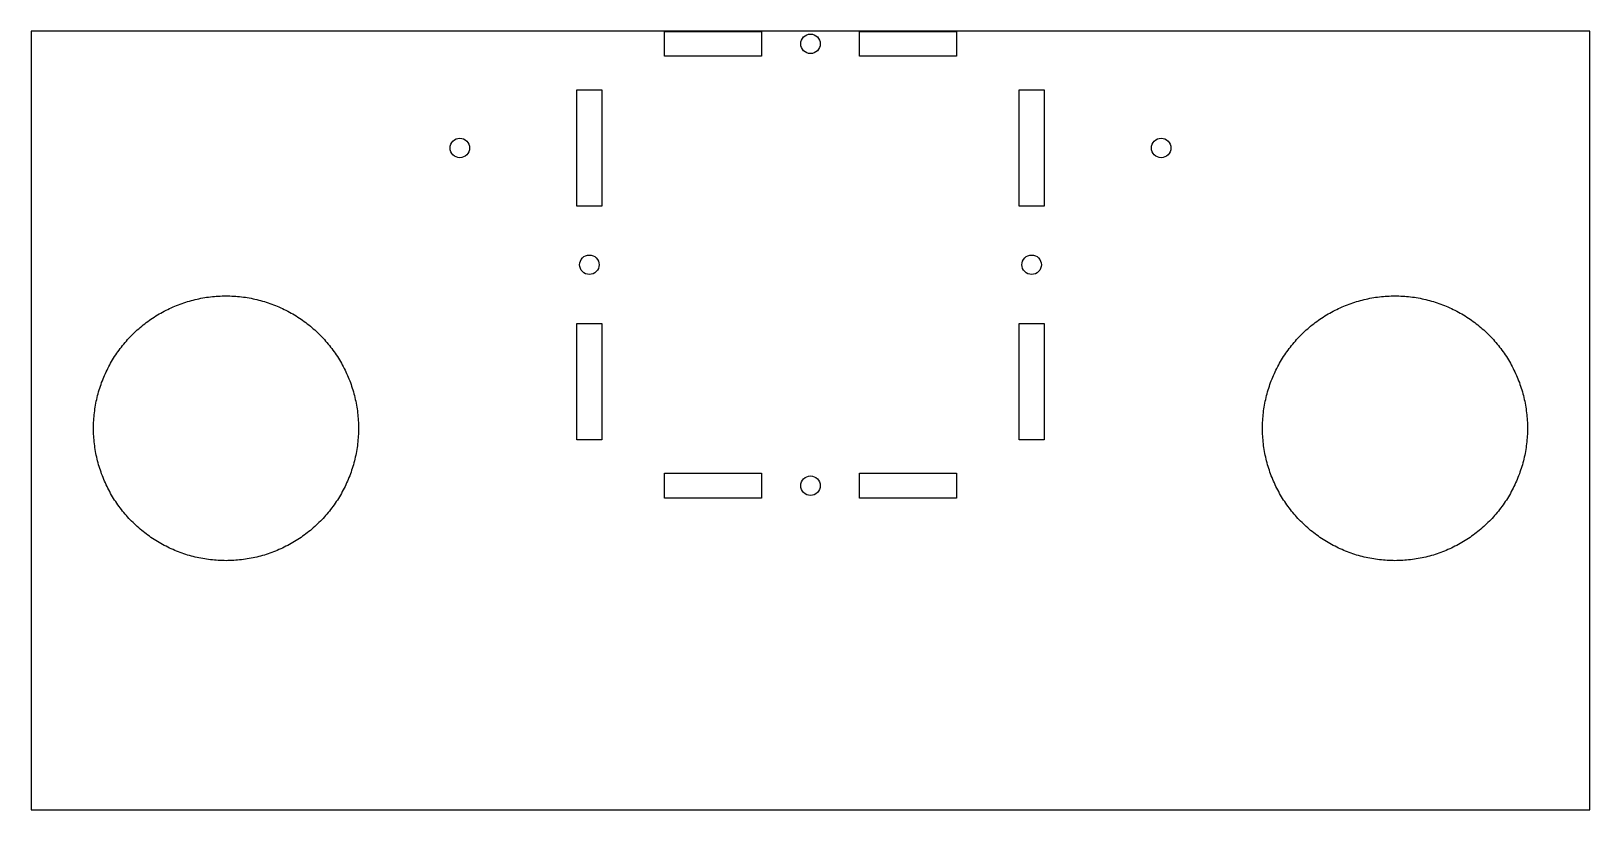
# Model space of a CAD drawing. Header units: metres. Extents: x -200 to 200, y -100 to 100.
import ezdxf

# ---------------------------------------------------------------- set-up
doc = ezdxf.new("R2010")
doc.units = ezdxf.units.M

msp = doc.modelspace()

# ---------------------------------------------------------------- linework, layer by layer
for p, q in [((200, 100), (-200, 100)), ((-200, 100), (-200, -100)), ((200, -100), (200, 100)), ((-37.45, 93.55), (-37.45, 99.95)), ((-37.45, 99.95), (-12.55, 99.95)), ((-12.55, 99.95), (-12.55, 93.55)), ((-2.5, 96.75), (-2.45195, 97.2377)), ((-2.45195, 96.2623), (-2.5, 96.75)), ((-2.45195, 97.2377), (-2.30969, 97.7067)), ((-2.30969, 95.7933), (-2.45195, 96.2623)), ((-2.30969, 97.7067), (-2.07866, 98.1389)), ((-2.07866, 98.1389), (-1.76776, 98.5178)), ((-1.76776, 98.5178), (-1.38892, 98.8287)), ((-1.38892, 98.8287), (-0.9567, 99.0597)), ((-0.9567, 99.0597), (-0.48772, 99.202)), ((-0.48772, 99.202), (0, 99.25)), ((0, 99.25), (0.48772, 99.202)), ((0.48772, 99.202), (0.9567, 99.0597)), ((0.9567, 99.0597), (1.38892, 98.8287)), ((1.38892, 98.8287), (1.76776, 98.5178)), ((1.76776, 98.5178), (2.07866, 98.1389)), ((2.07866, 98.1389), (2.30969, 97.7067)), ((2.30969, 97.7067), (2.45195, 97.2377)), ((2.45195, 96.2623), (2.30969, 95.7933)), ((2.45195, 97.2377), (2.5, 96.75)), ((2.5, 96.75), (2.45195, 96.2623)), ((12.55, 93.55), (12.55, 99.95)), ((12.55, 99.95), (37.45, 99.95)), ((37.45, 99.95), (37.45, 93.55)), ((-12.55, 93.55), (-37.45, 93.55)), ((-2.07866, 95.3611), (-2.30969, 95.7933)), ((-1.76776, 94.9822), (-2.07866, 95.3611)), ((-1.38892, 94.6713), (-1.76776, 94.9822)), ((-0.9567, 94.4403), (-1.38892, 94.6713)), ((-0.48772, 94.298), (-0.9567, 94.4403)), ((0, 94.25), (-0.48772, 94.298)), ((0.48772, 94.298), (0, 94.25)), ((0.9567, 94.4403), (0.48772, 94.298)), ((1.38892, 94.6713), (0.9567, 94.4403)), ((1.76776, 94.9822), (1.38892, 94.6713)), ((2.07866, 95.3611), (1.76776, 94.9822)), ((2.30969, 95.7933), (2.07866, 95.3611)), ((37.45, 93.55), (12.55, 93.55)), ((-59.95, 55.05), (-59.95, 84.95)), ((-59.95, 84.95), (-53.55, 84.95)), ((-53.55, 84.95), (-53.55, 55.05)), ((53.55, 55.05), (53.55, 84.95)), ((53.55, 84.95), (59.95, 84.95)), ((59.95, 84.95), (59.95, 55.05)), ((-91.7678, 71.7678), (-91.3889, 72.0787)), ((-91.3889, 72.0787), (-90.9567, 72.3097)), ((-90.9567, 72.3097), (-90.4877, 72.452)), ((-90.4877, 72.452), (-90, 72.5)), ((-90, 72.5), (-89.5123, 72.452)), ((-89.5123, 72.452), (-89.0433, 72.3097)), ((-89.0433, 72.3097), (-88.6111, 72.0787)), ((-88.6111, 72.0787), (-88.2322, 71.7678)), ((88.2322, 71.7678), (88.6111, 72.0787)), ((88.6111, 72.0787), (89.0433, 72.3097)), ((89.0433, 72.3097), (89.5123, 72.452)), ((89.5123, 72.452), (90, 72.5)), ((90, 72.5), (90.4877, 72.452)), ((90.4877, 72.452), (90.9567, 72.3097)), ((90.9567, 72.3097), (91.3889, 72.0787)), ((91.3889, 72.0787), (91.7678, 71.7678)), ((-92.5, 70), (-92.452, 70.4877)), ((-92.452, 69.5123), (-92.5, 70)), ((-92.452, 70.4877), (-92.3097, 70.9567)), ((-92.3097, 69.0433), (-92.452, 69.5123)), ((-92.3097, 70.9567), (-92.0787, 71.3889)), ((-92.0787, 68.6111), (-92.3097, 69.0433)), ((-92.0787, 71.3889), (-91.7678, 71.7678)), ((-91.7678, 68.2322), (-92.0787, 68.6111)), ((-91.3889, 67.9213), (-91.7678, 68.2322)), ((-88.2322, 68.2322), (-88.6111, 67.9213)), ((-88.2322, 71.7678), (-87.9213, 71.3889)), ((-87.9213, 68.6111), (-88.2322, 68.2322)), ((-87.9213, 71.3889), (-87.6903, 70.9567)), ((-87.6903, 69.0433), (-87.9213, 68.6111)), ((-87.6903, 70.9567), (-87.548, 70.4877)), ((-87.548, 69.5123), (-87.6903, 69.0433)), ((-87.548, 70.4877), (-87.5, 70)), ((-87.5, 70), (-87.548, 69.5123)), ((87.5, 70), (87.548, 70.4877)), ((87.548, 69.5123), (87.5, 70)), ((87.548, 70.4877), (87.6903, 70.9567)), ((87.6903, 69.0433), (87.548, 69.5123)), ((87.6903, 70.9567), (87.9213, 71.3889)), ((87.9213, 68.6111), (87.6903, 69.0433)), ((87.9213, 71.3889), (88.2322, 71.7678)), ((88.2322, 68.2322), (87.9213, 68.6111)), ((88.6111, 67.9213), (88.2322, 68.2322)), ((91.7678, 68.2322), (91.3889, 67.9213)), ((91.7678, 71.7678), (92.0787, 71.3889)), ((92.0787, 68.6111), (91.7678, 68.2322)), ((92.0787, 71.3889), (92.3097, 70.9567)), ((92.3097, 69.0433), (92.0787, 68.6111)), ((92.3097, 70.9567), (92.452, 70.4877)), ((92.452, 69.5123), (92.3097, 69.0433)), ((92.452, 70.4877), (92.5, 70)), ((92.5, 70), (92.452, 69.5123)), ((-90.9567, 67.6903), (-91.3889, 67.9213)), ((-90.4877, 67.548), (-90.9567, 67.6903)), ((-90, 67.5), (-90.4877, 67.548)), ((-89.5123, 67.548), (-90, 67.5)), ((-89.0433, 67.6903), (-89.5123, 67.548)), ((-88.6111, 67.9213), (-89.0433, 67.6903)), ((89.0433, 67.6903), (88.6111, 67.9213)), ((89.5123, 67.548), (89.0433, 67.6903)), ((90, 67.5), (89.5123, 67.548)), ((90.4877, 67.548), (90, 67.5)), ((90.9567, 67.6903), (90.4877, 67.548)), ((91.3889, 67.9213), (90.9567, 67.6903)), ((-53.55, 55.05), (-59.95, 55.05)), ((59.95, 55.05), (53.55, 55.05)), ((-59.25, 40), (-59.202, 40.4877)), ((-59.202, 39.5123), (-59.25, 40)), ((-59.202, 40.4877), (-59.0597, 40.9567)), ((-59.0597, 40.9567), (-58.8287, 41.3889)), ((-58.8287, 41.3889), (-58.5178, 41.7678)), ((-58.5178, 41.7678), (-58.1389, 42.0787)), ((-58.1389, 42.0787), (-57.7067, 42.3097)), ((-57.7067, 42.3097), (-57.2377, 42.452)), ((-57.2377, 42.452), (-56.75, 42.5)), ((-56.75, 42.5), (-56.2623, 42.452)), ((-56.2623, 42.452), (-55.7933, 42.3097)), ((-55.7933, 42.3097), (-55.3611, 42.0787)), ((-55.3611, 42.0787), (-54.9822, 41.7678)), ((-54.9822, 41.7678), (-54.6713, 41.3889)), ((-54.6713, 41.3889), (-54.4403, 40.9567)), ((-54.4403, 40.9567), (-54.298, 40.4877)), ((-54.298, 40.4877), (-54.25, 40)), ((-54.25, 40), (-54.298, 39.5123)), ((54.25, 40), (54.298, 40.4877)), ((54.298, 39.5123), (54.25, 40)), ((54.298, 40.4877), (54.4403, 40.9567)), ((54.4403, 40.9567), (54.6713, 41.3889)), ((54.6713, 41.3889), (54.9822, 41.7678)), ((54.9822, 41.7678), (55.3611, 42.0787)), ((55.3611, 42.0787), (55.7933, 42.3097)), ((55.7933, 42.3097), (56.2623, 42.452)), ((56.2623, 42.452), (56.75, 42.5)), ((56.75, 42.5), (57.2377, 42.452)), ((57.2377, 42.452), (57.7067, 42.3097)), ((57.7067, 42.3097), (58.1389, 42.0787)), ((58.1389, 42.0787), (58.5178, 41.7678)), ((58.5178, 41.7678), (58.8287, 41.3889)), ((58.8287, 41.3889), (59.0597, 40.9567)), ((59.0597, 40.9567), (59.202, 40.4877)), ((59.202, 40.4877), (59.25, 40)), ((59.25, 40), (59.202, 39.5123)), ((-59.0597, 39.0433), (-59.202, 39.5123)), ((-58.8287, 38.6111), (-59.0597, 39.0433)), ((-58.5178, 38.2322), (-58.8287, 38.6111)), ((-58.1389, 37.9213), (-58.5178, 38.2322)), ((-57.7067, 37.6903), (-58.1389, 37.9213)), ((-57.2377, 37.548), (-57.7067, 37.6903)), ((-56.75, 37.5), (-57.2377, 37.548)), ((-56.2623, 37.548), (-56.75, 37.5)), ((-55.7933, 37.6903), (-56.2623, 37.548)), ((-55.3611, 37.9213), (-55.7933, 37.6903)), ((-54.9822, 38.2322), (-55.3611, 37.9213)), ((-54.6713, 38.6111), (-54.9822, 38.2322)), ((-54.4403, 39.0433), (-54.6713, 38.6111)), ((-54.298, 39.5123), (-54.4403, 39.0433)), ((54.4403, 39.0433), (54.298, 39.5123)), ((54.6713, 38.6111), (54.4403, 39.0433)), ((54.9822, 38.2322), (54.6713, 38.6111)), ((55.3611, 37.9213), (54.9822, 38.2322)), ((55.7933, 37.6903), (55.3611, 37.9213)), ((56.2623, 37.548), (55.7933, 37.6903)), ((56.75, 37.5), (56.2623, 37.548)), ((57.2377, 37.548), (56.75, 37.5)), ((57.7067, 37.6903), (57.2377, 37.548)), ((58.1389, 37.9213), (57.7067, 37.6903)), ((58.5178, 38.2322), (58.1389, 37.9213)), ((58.8287, 38.6111), (58.5178, 38.2322)), ((59.0597, 39.0433), (58.8287, 38.6111)), ((59.202, 39.5123), (59.0597, 39.0433)), ((-150.499, 31.9963), (-150, 32)), ((-150, 32), (-149.501, 31.9963)), ((149.501, 31.9963), (150, 32)), ((150, 32), (150.499, 31.9963)), ((-166.275, 27.8519), (-165.835, 28.0876)), ((-165.835, 28.0876), (-165.391, 28.3168)), ((-165.391, 28.3168), (-164.944, 28.5395)), ((-164.944, 28.5395), (-164.495, 28.7556)), ((-164.495, 28.7556), (-164.042, 28.9651)), ((-164.042, 28.9651), (-163.585, 29.1679)), ((-163.585, 29.1679), (-163.126, 29.3639)), ((-163.126, 29.3639), (-162.665, 29.5533)), ((-162.665, 29.5533), (-162.2, 29.7358)), ((-162.2, 29.7358), (-161.733, 29.9114)), ((-161.733, 29.9114), (-161.263, 30.0802)), ((-161.263, 30.0802), (-160.791, 30.2421)), ((-160.791, 30.2421), (-160.317, 30.397)), ((-160.317, 30.397), (-159.84, 30.545)), ((-159.84, 30.545), (-159.361, 30.6859)), ((-159.361, 30.6859), (-158.88, 30.8198)), ((-158.88, 30.8198), (-158.397, 30.9467)), ((-158.397, 30.9467), (-157.913, 31.0664)), ((-157.913, 31.0664), (-157.427, 31.179)), ((-157.427, 31.179), (-156.939, 31.2844)), ((-156.939, 31.2844), (-156.449, 31.3827)), ((-156.449, 31.3827), (-155.959, 31.4738)), ((-155.959, 31.4738), (-155.467, 31.5576)), ((-155.467, 31.5576), (-154.973, 31.6343)), ((-154.973, 31.6343), (-154.479, 31.7037)), ((-154.479, 31.7037), (-153.984, 31.7658)), ((-153.984, 31.7658), (-153.488, 31.8206)), ((-153.488, 31.8206), (-152.991, 31.8682)), ((-152.991, 31.8682), (-152.493, 31.9084)), ((-152.493, 31.9084), (-151.995, 31.9414)), ((-151.995, 31.9414), (-151.497, 31.967)), ((-151.497, 31.967), (-150.998, 31.9853)), ((-150.998, 31.9853), (-150.499, 31.9963)), ((-149.501, 31.9963), (-149.002, 31.9853)), ((-149.002, 31.9853), (-148.503, 31.967)), ((-148.503, 31.967), (-148.005, 31.9414)), ((-148.005, 31.9414), (-147.507, 31.9084)), ((-147.507, 31.9084), (-147.009, 31.8682)), ((-147.009, 31.8682), (-146.512, 31.8206)), ((-146.512, 31.8206), (-146.016, 31.7658)), ((-146.016, 31.7658), (-145.521, 31.7037)), ((-145.521, 31.7037), (-145.027, 31.6343)), ((-145.027, 31.6343), (-144.533, 31.5576)), ((-144.533, 31.5576), (-144.041, 31.4738)), ((-144.041, 31.4738), (-143.551, 31.3827)), ((-143.551, 31.3827), (-143.061, 31.2844)), ((-143.061, 31.2844), (-142.573, 31.179)), ((-142.573, 31.179), (-142.087, 31.0664)), ((-142.087, 31.0664), (-141.603, 30.9467)), ((-141.603, 30.9467), (-141.12, 30.8198)), ((-141.12, 30.8198), (-140.639, 30.6859)), ((-140.639, 30.6859), (-140.16, 30.545)), ((-140.16, 30.545), (-139.683, 30.397)), ((-139.683, 30.397), (-139.209, 30.2421)), ((-139.209, 30.2421), (-138.737, 30.0802)), ((-138.737, 30.0802), (-138.267, 29.9114)), ((-138.267, 29.9114), (-137.8, 29.7358)), ((-137.8, 29.7358), (-137.335, 29.5533)), ((-137.335, 29.5533), (-136.874, 29.3639)), ((-136.874, 29.3639), (-136.415, 29.1679)), ((-136.415, 29.1679), (-135.958, 28.9651)), ((-135.958, 28.9651), (-135.505, 28.7556)), ((-135.505, 28.7556), (-135.056, 28.5395)), ((-135.056, 28.5395), (-134.609, 28.3168)), ((-134.609, 28.3168), (-134.165, 28.0876)), ((-134.165, 28.0876), (-133.725, 27.8519)), ((133.725, 27.8519), (134.165, 28.0876)), ((134.165, 28.0876), (134.609, 28.3168)), ((134.609, 28.3168), (135.056, 28.5395)), ((135.056, 28.5395), (135.505, 28.7556)), ((135.505, 28.7556), (135.958, 28.9651)), ((135.958, 28.9651), (136.415, 29.1679)), ((136.415, 29.1679), (136.874, 29.3639)), ((136.874, 29.3639), (137.335, 29.5533)), ((137.335, 29.5533), (137.8, 29.7358)), ((137.8, 29.7358), (138.267, 29.9114)), ((138.267, 29.9114), (138.737, 30.0802)), ((138.737, 30.0802), (139.209, 30.2421)), ((139.209, 30.2421), (139.683, 30.397)), ((139.683, 30.397), (140.16, 30.545)), ((140.16, 30.545), (140.639, 30.6859)), ((140.639, 30.6859), (141.12, 30.8198)), ((141.12, 30.8198), (141.603, 30.9467)), ((141.603, 30.9467), (142.087, 31.0664)), ((142.087, 31.0664), (142.573, 31.179)), ((142.573, 31.179), (143.061, 31.2844)), ((143.061, 31.2844), (143.551, 31.3827)), ((143.551, 31.3827), (144.041, 31.4738)), ((144.041, 31.4738), (144.533, 31.5576)), ((144.533, 31.5576), (145.027, 31.6343)), ((145.027, 31.6343), (145.521, 31.7037)), ((145.521, 31.7037), (146.016, 31.7658)), ((146.016, 31.7658), (146.512, 31.8206)), ((146.512, 31.8206), (147.009, 31.8682)), ((147.009, 31.8682), (147.507, 31.9084)), ((147.507, 31.9084), (148.005, 31.9414)), ((148.005, 31.9414), (148.503, 31.967)), ((148.503, 31.967), (149.002, 31.9853)), ((149.002, 31.9853), (149.501, 31.9963)), ((150.499, 31.9963), (150.998, 31.9853)), ((150.998, 31.9853), (151.497, 31.967)), ((151.497, 31.967), (151.995, 31.9414)), ((151.995, 31.9414), (152.493, 31.9084)), ((152.493, 31.9084), (152.991, 31.8682)), ((152.991, 31.8682), (153.488, 31.8206)), ((153.488, 31.8206), (153.984, 31.7658)), ((153.984, 31.7658), (154.479, 31.7037)), ((154.479, 31.7037), (154.973, 31.6343)), ((154.973, 31.6343), (155.467, 31.5576)), ((155.467, 31.5576), (155.959, 31.4738)), ((155.959, 31.4738), (156.449, 31.3827)), ((156.449, 31.3827), (156.939, 31.2844)), ((156.939, 31.2844), (157.427, 31.179)), ((157.427, 31.179), (157.913, 31.0664)), ((157.913, 31.0664), (158.397, 30.9467)), ((158.397, 30.9467), (158.88, 30.8198)), ((158.88, 30.8198), (159.361, 30.6859)), ((159.361, 30.6859), (159.84, 30.545)), ((159.84, 30.545), (160.317, 30.397)), ((160.317, 30.397), (160.791, 30.2421)), ((160.791, 30.2421), (161.263, 30.0802)), ((161.263, 30.0802), (161.733, 29.9114)), ((161.733, 29.9114), (162.2, 29.7358)), ((162.2, 29.7358), (162.665, 29.5533)), ((162.665, 29.5533), (163.126, 29.3639)), ((163.126, 29.3639), (163.585, 29.1679)), ((163.585, 29.1679), (164.042, 28.9651)), ((164.042, 28.9651), (164.495, 28.7556)), ((164.495, 28.7556), (164.944, 28.5395)), ((164.944, 28.5395), (165.391, 28.3168)), ((165.391, 28.3168), (165.835, 28.0876)), ((165.835, 28.0876), (166.275, 27.8519)), ((-172.024, 23.9024), (-171.642, 24.2229)), ((-171.642, 24.2229), (-171.254, 24.5378)), ((-171.254, 24.5378), (-170.862, 24.8469)), ((-170.862, 24.8469), (-170.466, 25.1503)), ((-170.466, 25.1503), (-170.065, 25.4478)), ((-170.065, 25.4478), (-169.66, 25.7394)), ((-169.66, 25.7394), (-169.251, 26.025)), ((-169.251, 26.025), (-168.837, 26.3046)), ((-168.837, 26.3046), (-168.42, 26.578)), ((-168.42, 26.578), (-167.998, 26.8454)), ((-167.998, 26.8454), (-167.573, 27.1065)), ((-167.573, 27.1065), (-167.144, 27.3613)), ((-167.144, 27.3613), (-166.711, 27.6098)), ((-166.711, 27.6098), (-166.275, 27.8519)), ((-133.725, 27.8519), (-133.289, 27.6098)), ((-133.289, 27.6098), (-132.856, 27.3613)), ((-132.856, 27.3613), (-132.427, 27.1065)), ((-132.427, 27.1065), (-132.002, 26.8454)), ((-132.002, 26.8454), (-131.58, 26.578)), ((-131.58, 26.578), (-131.163, 26.3046)), ((-131.163, 26.3046), (-130.749, 26.025)), ((-130.749, 26.025), (-130.34, 25.7394)), ((-130.34, 25.7394), (-129.935, 25.4478)), ((-129.935, 25.4478), (-129.534, 25.1503)), ((-129.534, 25.1503), (-129.138, 24.8469)), ((-129.138, 24.8469), (-128.746, 24.5378)), ((-128.746, 24.5378), (-128.358, 24.2229)), ((-128.358, 24.2229), (-127.976, 23.9024)), ((-59.95, -4.95), (-59.95, 24.95)), ((-59.95, 24.95), (-53.55, 24.95)), ((-53.55, 24.95), (-53.55, -4.95)), ((53.55, -4.95), (53.55, 24.95)), ((53.55, 24.95), (59.95, 24.95)), ((59.95, 24.95), (59.95, -4.95)), ((127.976, 23.9024), (128.358, 24.2229)), ((128.358, 24.2229), (128.746, 24.5378)), ((128.746, 24.5378), (129.138, 24.8469)), ((129.138, 24.8469), (129.534, 25.1503)), ((129.534, 25.1503), (129.935, 25.4478)), ((129.935, 25.4478), (130.34, 25.7394)), ((130.34, 25.7394), (130.749, 26.025)), ((130.749, 26.025), (131.163, 26.3046)), ((131.163, 26.3046), (131.58, 26.578)), ((131.58, 26.578), (132.002, 26.8454)), ((132.002, 26.8454), (132.427, 27.1065)), ((132.427, 27.1065), (132.856, 27.3613)), ((132.856, 27.3613), (133.289, 27.6098)), ((133.289, 27.6098), (133.725, 27.8519)), ((166.275, 27.8519), (166.711, 27.6098)), ((166.711, 27.6098), (167.144, 27.3613)), ((167.144, 27.3613), (167.573, 27.1065)), ((167.573, 27.1065), (167.998, 26.8454)), ((167.998, 26.8454), (168.42, 26.578)), ((168.42, 26.578), (168.837, 26.3046)), ((168.837, 26.3046), (169.251, 26.025)), ((169.251, 26.025), (169.66, 25.7394)), ((169.66, 25.7394), (170.065, 25.4478)), ((170.065, 25.4478), (170.466, 25.1503)), ((170.466, 25.1503), (170.862, 24.8469)), ((170.862, 24.8469), (171.254, 24.5378)), ((171.254, 24.5378), (171.642, 24.2229)), ((171.642, 24.2229), (172.024, 23.9024)), ((-176.223, 19.6416), (-175.902, 20.0242)), ((-175.902, 20.0242), (-175.576, 20.4021)), ((-175.576, 20.4021), (-175.245, 20.7751)), ((-175.245, 20.7751), (-174.908, 21.1433)), ((-174.908, 21.1433), (-174.565, 21.5064)), ((-174.565, 21.5064), (-174.217, 21.8645)), ((-174.217, 21.8645), (-173.865, 22.2174)), ((-173.865, 22.2174), (-173.506, 22.5652)), ((-173.506, 22.5652), (-173.143, 22.9076)), ((-173.143, 22.9076), (-172.775, 23.2446)), ((-172.775, 23.2446), (-172.402, 23.5762)), ((-172.402, 23.5762), (-172.024, 23.9024)), ((-127.976, 23.9024), (-127.598, 23.5762)), ((-127.598, 23.5762), (-127.225, 23.2446)), ((-127.225, 23.2446), (-126.857, 22.9076)), ((-126.857, 22.9076), (-126.494, 22.5652)), ((-126.494, 22.5652), (-126.135, 22.2174)), ((-126.135, 22.2174), (-125.783, 21.8645)), ((-125.783, 21.8645), (-125.435, 21.5064)), ((-125.435, 21.5064), (-125.092, 21.1433)), ((-125.092, 21.1433), (-124.755, 20.7751)), ((-124.755, 20.7751), (-124.424, 20.4021)), ((-124.424, 20.4021), (-124.098, 20.0242)), ((-124.098, 20.0242), (-123.777, 19.6416)), ((123.777, 19.6416), (124.098, 20.0242)), ((124.098, 20.0242), (124.424, 20.4021)), ((124.424, 20.4021), (124.755, 20.7751)), ((124.755, 20.7751), (125.092, 21.1433)), ((125.092, 21.1433), (125.435, 21.5064)), ((125.435, 21.5064), (125.783, 21.8645)), ((125.783, 21.8645), (126.135, 22.2174)), ((126.135, 22.2174), (126.494, 22.5652)), ((126.494, 22.5652), (126.857, 22.9076)), ((126.857, 22.9076), (127.225, 23.2446)), ((127.225, 23.2446), (127.598, 23.5762)), ((127.598, 23.5762), (127.976, 23.9024)), ((172.024, 23.9024), (172.402, 23.5762)), ((172.402, 23.5762), (172.775, 23.2446)), ((172.775, 23.2446), (173.143, 22.9076)), ((173.143, 22.9076), (173.506, 22.5652)), ((173.506, 22.5652), (173.865, 22.2174)), ((173.865, 22.2174), (174.217, 21.8645)), ((174.217, 21.8645), (174.565, 21.5064)), ((174.565, 21.5064), (174.908, 21.1433)), ((174.908, 21.1433), (175.245, 20.7751)), ((175.245, 20.7751), (175.576, 20.4021)), ((175.576, 20.4021), (175.902, 20.0242)), ((175.902, 20.0242), (176.223, 19.6416)), ((-178.845, 15.9984), (-178.578, 16.4199)), ((-178.578, 16.4199), (-178.305, 16.8375)), ((-178.305, 16.8375), (-178.025, 17.2509)), ((-178.025, 17.2509), (-177.739, 17.6603)), ((-177.739, 17.6603), (-177.448, 18.0654)), ((-177.448, 18.0654), (-177.15, 18.4661)), ((-177.15, 18.4661), (-176.847, 18.8625)), ((-176.847, 18.8625), (-176.538, 19.2543)), ((-176.538, 19.2543), (-176.223, 19.6416)), ((-123.777, 19.6416), (-123.462, 19.2543)), ((-123.462, 19.2543), (-123.153, 18.8625)), ((-123.153, 18.8625), (-122.85, 18.4661)), ((-122.85, 18.4661), (-122.552, 18.0654)), ((-122.552, 18.0654), (-122.261, 17.6603)), ((-122.261, 17.6603), (-121.975, 17.2509)), ((-121.975, 17.2509), (-121.695, 16.8375)), ((-121.695, 16.8375), (-121.422, 16.4199)), ((-121.422, 16.4199), (-121.155, 15.9984)), ((121.155, 15.9984), (121.422, 16.4199)), ((121.422, 16.4199), (121.695, 16.8375)), ((121.695, 16.8375), (121.975, 17.2509)), ((121.975, 17.2509), (122.261, 17.6603)), ((122.261, 17.6603), (122.552, 18.0654)), ((122.552, 18.0654), (122.85, 18.4661)), ((122.85, 18.4661), (123.153, 18.8625)), ((123.153, 18.8625), (123.462, 19.2543)), ((123.462, 19.2543), (123.777, 19.6416)), ((176.223, 19.6416), (176.538, 19.2543)), ((176.538, 19.2543), (176.847, 18.8625)), ((176.847, 18.8625), (177.15, 18.4661)), ((177.15, 18.4661), (177.448, 18.0654)), ((177.448, 18.0654), (177.739, 17.6603)), ((177.739, 17.6603), (178.025, 17.2509)), ((178.025, 17.2509), (178.305, 16.8375)), ((178.305, 16.8375), (178.578, 16.4199)), ((178.578, 16.4199), (178.845, 15.9984)), ((-181.168, 11.5854), (-180.965, 12.0415)), ((-180.965, 12.0415), (-180.756, 12.4946)), ((-180.756, 12.4946), (-180.54, 12.9445)), ((-180.54, 12.9445), (-180.317, 13.3912)), ((-180.317, 13.3912), (-180.088, 13.8346)), ((-180.088, 13.8346), (-179.852, 14.2745)), ((-179.852, 14.2745), (-179.61, 14.711)), ((-179.61, 14.711), (-179.361, 15.1439)), ((-179.361, 15.1439), (-179.106, 15.573)), ((-179.106, 15.573), (-178.845, 15.9984)), ((-121.155, 15.9984), (-120.894, 15.573)), ((-120.894, 15.573), (-120.639, 15.1439)), ((-120.639, 15.1439), (-120.39, 14.711)), ((-120.39, 14.711), (-120.148, 14.2745)), ((-120.148, 14.2745), (-119.912, 13.8346)), ((-119.912, 13.8346), (-119.683, 13.3912)), ((-119.683, 13.3912), (-119.46, 12.9445)), ((-119.46, 12.9445), (-119.244, 12.4946)), ((-119.244, 12.4946), (-119.035, 12.0415)), ((-119.035, 12.0415), (-118.832, 11.5854)), ((118.832, 11.5854), (119.035, 12.0415)), ((119.035, 12.0415), (119.244, 12.4946)), ((119.244, 12.4946), (119.46, 12.9445)), ((119.46, 12.9445), (119.683, 13.3912)), ((119.683, 13.3912), (119.912, 13.8346)), ((119.912, 13.8346), (120.148, 14.2745)), ((120.148, 14.2745), (120.39, 14.711)), ((120.39, 14.711), (120.639, 15.1439)), ((120.639, 15.1439), (120.894, 15.573)), ((120.894, 15.573), (121.155, 15.9984)), ((178.845, 15.9984), (179.106, 15.573)), ((179.106, 15.573), (179.361, 15.1439)), ((179.361, 15.1439), (179.61, 14.711)), ((179.61, 14.711), (179.852, 14.2745)), ((179.852, 14.2745), (180.088, 13.8346)), ((180.088, 13.8346), (180.317, 13.3912)), ((180.317, 13.3912), (180.54, 12.9445)), ((180.54, 12.9445), (180.756, 12.4946)), ((180.756, 12.4946), (180.965, 12.0415)), ((180.965, 12.0415), (181.168, 11.5854)), ((-182.545, 7.83981), (-182.397, 8.31651)), ((-182.397, 8.31651), (-182.242, 8.79099)), ((-182.242, 8.79099), (-182.08, 9.26312)), ((-182.08, 9.26312), (-181.911, 9.73285)), ((-181.911, 9.73285), (-181.736, 10.2)), ((-181.736, 10.2), (-181.553, 10.6646)), ((-181.553, 10.6646), (-181.364, 11.1264)), ((-181.364, 11.1264), (-181.168, 11.5854)), ((-118.832, 11.5854), (-118.636, 11.1264)), ((-118.636, 11.1264), (-118.447, 10.6646)), ((-118.447, 10.6646), (-118.264, 10.2)), ((-118.264, 10.2), (-118.089, 9.73285)), ((-118.089, 9.73285), (-117.92, 9.26312)), ((-117.92, 9.26312), (-117.758, 8.79099)), ((-117.758, 8.79099), (-117.603, 8.31651)), ((-117.603, 8.31651), (-117.455, 7.83981)), ((117.455, 7.83981), (117.603, 8.31651)), ((117.603, 8.31651), (117.758, 8.79099)), ((117.758, 8.79099), (117.92, 9.26312)), ((117.92, 9.26312), (118.089, 9.73285)), ((118.089, 9.73285), (118.264, 10.2)), ((118.264, 10.2), (118.447, 10.6646)), ((118.447, 10.6646), (118.636, 11.1264)), ((118.636, 11.1264), (118.832, 11.5854)), ((181.168, 11.5854), (181.364, 11.1264)), ((181.364, 11.1264), (181.553, 10.6646)), ((181.553, 10.6646), (181.736, 10.2)), ((181.736, 10.2), (181.911, 9.73285)), ((181.911, 9.73285), (182.08, 9.26312)), ((182.08, 9.26312), (182.242, 8.79099)), ((182.242, 8.79099), (182.397, 8.31651)), ((182.397, 8.31651), (182.545, 7.83981)), ((-183.474, 3.95863), (-183.383, 4.44939)), ((-183.383, 4.44939), (-183.284, 4.93874)), ((-183.284, 4.93874), (-183.179, 5.42661)), ((-183.179, 5.42661), (-183.066, 5.91287)), ((-183.066, 5.91287), (-182.947, 6.39742)), ((-182.947, 6.39742), (-182.82, 6.88017)), ((-182.82, 6.88017), (-182.686, 7.36099)), ((-182.686, 7.36099), (-182.545, 7.83981)), ((-117.455, 7.83981), (-117.314, 7.36099)), ((-117.314, 7.36099), (-117.18, 6.88017)), ((-117.18, 6.88017), (-117.053, 6.39742)), ((-117.053, 6.39742), (-116.934, 5.91287)), ((-116.934, 5.91287), (-116.821, 5.42661)), ((-116.821, 5.42661), (-116.716, 4.93874)), ((-116.716, 4.93874), (-116.617, 4.44939)), ((-116.617, 4.44939), (-116.526, 3.95863)), ((116.526, 3.95863), (116.617, 4.44939)), ((116.617, 4.44939), (116.716, 4.93874)), ((116.716, 4.93874), (116.821, 5.42661)), ((116.821, 5.42661), (116.934, 5.91287)), ((116.934, 5.91287), (117.053, 6.39742)), ((117.053, 6.39742), (117.18, 6.88017)), ((117.18, 6.88017), (117.314, 7.36099)), ((117.314, 7.36099), (117.455, 7.83981)), ((182.545, 7.83981), (182.686, 7.36099)), ((182.686, 7.36099), (182.82, 6.88017)), ((182.82, 6.88017), (182.947, 6.39742)), ((182.947, 6.39742), (183.066, 5.91287)), ((183.066, 5.91287), (183.179, 5.42661)), ((183.179, 5.42661), (183.284, 4.93874)), ((183.284, 4.93874), (183.383, 4.44939)), ((183.383, 4.44939), (183.474, 3.95863)), ((-183.941, -0.00461), (-183.908, 0.49341)), ((-183.908, 0.49341), (-183.868, 0.99091)), ((-183.868, 0.99091), (-183.821, 1.48776)), ((-183.821, 1.48776), (-183.766, 1.98387)), ((-183.766, 1.98387), (-183.704, 2.47911)), ((-183.704, 2.47911), (-183.634, 2.9734)), ((-183.634, 2.9734), (-183.558, 3.46661)), ((-183.558, 3.46661), (-183.474, 3.95863)), ((-116.526, 3.95863), (-116.442, 3.46661)), ((-116.442, 3.46661), (-116.366, 2.9734)), ((-116.366, 2.9734), (-116.296, 2.47911)), ((-116.296, 2.47911), (-116.234, 1.98387)), ((-116.234, 1.98387), (-116.179, 1.48776)), ((-116.179, 1.48776), (-116.132, 0.99091)), ((-116.132, 0.99091), (-116.092, 0.49341)), ((-116.092, 0.49341), (-116.059, -0.00461)), ((116.059, -0.00461), (116.092, 0.49341)), ((116.092, 0.49341), (116.132, 0.99091)), ((116.132, 0.99091), (116.179, 1.48776)), ((116.179, 1.48776), (116.234, 1.98387)), ((116.234, 1.98387), (116.296, 2.47911)), ((116.296, 2.47911), (116.366, 2.9734)), ((116.366, 2.9734), (116.442, 3.46661)), ((116.442, 3.46661), (116.526, 3.95863)), ((183.474, 3.95863), (183.558, 3.46661)), ((183.558, 3.46661), (183.634, 2.9734)), ((183.634, 2.9734), (183.704, 2.47911)), ((183.704, 2.47911), (183.766, 1.98387)), ((183.766, 1.98387), (183.821, 1.48776)), ((183.821, 1.48776), (183.868, 0.99091)), ((183.868, 0.99091), (183.908, 0.49341)), ((183.908, 0.49341), (183.941, -0.00461)), ((-184, -2), (-183.996, -1.50089)), ((-183.996, -2.4991), (-184, -2)), ((-183.996, -1.50089), (-183.985, -1.00188)), ((-183.985, -2.99811), (-183.996, -2.4991)), ((-183.985, -1.00188), (-183.967, -0.50308)), ((-183.967, -3.4969), (-183.985, -2.99811)), ((-183.967, -0.50308), (-183.941, -0.00461)), ((-183.941, -3.99538), (-183.967, -3.4969)), ((-183.908, -4.49341), (-183.941, -3.99538)), ((-116.059, -3.99538), (-116.092, -4.49341)), ((-116.059, -0.00461), (-116.033, -0.50308)), ((-116.033, -3.4969), (-116.059, -3.99538)), ((-116.033, -0.50308), (-116.015, -1.00188)), ((-116.015, -2.99811), (-116.033, -3.4969)), ((-116.015, -1.00188), (-116.004, -1.50089)), ((-116.004, -2.4991), (-116.015, -2.99811)), ((-116.004, -1.50089), (-116, -1.99998)), ((-116, -1.99998), (-116.004, -2.4991)), ((116, -1.99998), (116.004, -1.50089)), ((116.004, -2.4991), (116, -1.99998)), ((116.004, -1.50089), (116.015, -1.00188)), ((116.015, -2.99811), (116.004, -2.4991)), ((116.015, -1.00188), (116.033, -0.50308)), ((116.033, -3.4969), (116.015, -2.99811)), ((116.033, -0.50308), (116.059, -0.00461)), ((116.059, -3.99538), (116.033, -3.4969)), ((116.092, -4.49341), (116.059, -3.99538)), ((183.941, -3.99538), (183.908, -4.49341)), ((183.941, -0.00461), (183.967, -0.50308)), ((183.967, -3.4969), (183.941, -3.99538)), ((183.967, -0.50308), (183.985, -1.00188)), ((183.985, -2.99811), (183.967, -3.4969)), ((183.985, -1.00188), (183.996, -1.50089)), ((183.996, -2.4991), (183.985, -2.99811)), ((183.996, -1.50089), (184, -2)), ((184, -2), (183.996, -2.4991)), ((-183.868, -4.99091), (-183.908, -4.49341)), ((-183.821, -5.48776), (-183.868, -4.99091)), ((-183.766, -5.98387), (-183.821, -5.48776)), ((-183.704, -6.47911), (-183.766, -5.98387)), ((-183.634, -6.9734), (-183.704, -6.47911)), ((-183.558, -7.46661), (-183.634, -6.9734)), ((-183.474, -7.95863), (-183.558, -7.46661)), ((-183.383, -8.44939), (-183.474, -7.95863)), ((-116.526, -7.95863), (-116.617, -8.44939)), ((-116.442, -7.46661), (-116.526, -7.95863)), ((-116.366, -6.9734), (-116.442, -7.46661)), ((-116.296, -6.47911), (-116.366, -6.9734)), ((-116.234, -5.98387), (-116.296, -6.47911)), ((-116.179, -5.48776), (-116.234, -5.98387)), ((-116.132, -4.99091), (-116.179, -5.48776)), ((-116.092, -4.49341), (-116.132, -4.99091)), ((-53.55, -4.95), (-59.95, -4.95)), ((59.95, -4.95), (53.55, -4.95)), ((116.132, -4.99091), (116.092, -4.49341)), ((116.179, -5.48776), (116.132, -4.99091)), ((116.234, -5.98387), (116.179, -5.48776)), ((116.296, -6.47911), (116.234, -5.98387)), ((116.366, -6.9734), (116.296, -6.47911)), ((116.442, -7.46661), (116.366, -6.9734)), ((116.526, -7.95863), (116.442, -7.46661)), ((116.617, -8.44939), (116.526, -7.95863)), ((183.474, -7.95863), (183.383, -8.44939)), ((183.558, -7.46661), (183.474, -7.95863)), ((183.634, -6.9734), (183.558, -7.46661)), ((183.704, -6.47911), (183.634, -6.9734)), ((183.766, -5.98387), (183.704, -6.47911)), ((183.821, -5.48776), (183.766, -5.98387)), ((183.868, -4.99091), (183.821, -5.48776)), ((183.908, -4.49341), (183.868, -4.99091)), ((-183.284, -8.93874), (-183.383, -8.44939)), ((-183.179, -9.42661), (-183.284, -8.93874)), ((-183.066, -9.91287), (-183.179, -9.42661)), ((-182.947, -10.3974), (-183.066, -9.91287)), ((-182.82, -10.8802), (-182.947, -10.3974)), ((-182.686, -11.361), (-182.82, -10.8802)), ((-182.545, -11.8398), (-182.686, -11.361)), ((-182.397, -12.3165), (-182.545, -11.8398)), ((-117.455, -11.8398), (-117.603, -12.3165)), ((-117.314, -11.361), (-117.455, -11.8398)), ((-117.18, -10.8802), (-117.314, -11.361)), ((-117.053, -10.3974), (-117.18, -10.8802)), ((-116.934, -9.91287), (-117.053, -10.3974)), ((-116.821, -9.42661), (-116.934, -9.91287)), ((-116.716, -8.93874), (-116.821, -9.42661)), ((-116.617, -8.44939), (-116.716, -8.93874)), ((116.716, -8.93874), (116.617, -8.44939)), ((116.821, -9.42661), (116.716, -8.93874)), ((116.934, -9.91287), (116.821, -9.42661)), ((117.053, -10.3974), (116.934, -9.91287)), ((117.18, -10.8802), (117.053, -10.3974)), ((117.314, -11.361), (117.18, -10.8802)), ((117.455, -11.8398), (117.314, -11.361)), ((117.603, -12.3165), (117.455, -11.8398)), ((182.545, -11.8398), (182.397, -12.3165)), ((182.686, -11.361), (182.545, -11.8398)), ((182.82, -10.8802), (182.686, -11.361)), ((182.947, -10.3974), (182.82, -10.8802)), ((183.066, -9.91287), (182.947, -10.3974)), ((183.179, -9.42661), (183.066, -9.91287)), ((183.284, -8.93874), (183.179, -9.42661)), ((183.383, -8.44939), (183.284, -8.93874)), ((-182.242, -12.791), (-182.397, -12.3165)), ((-182.08, -13.2631), (-182.242, -12.791)), ((-181.911, -13.7328), (-182.08, -13.2631)), ((-181.736, -14.2), (-181.911, -13.7328)), ((-181.553, -14.6646), (-181.736, -14.2)), ((-181.364, -15.1264), (-181.553, -14.6646)), ((-181.168, -15.5854), (-181.364, -15.1264)), ((-180.965, -16.0415), (-181.168, -15.5854)), ((-118.832, -15.5854), (-119.035, -16.0415)), ((-118.636, -15.1264), (-118.832, -15.5854)), ((-118.447, -14.6646), (-118.636, -15.1264)), ((-118.264, -14.2), (-118.447, -14.6646)), ((-118.089, -13.7328), (-118.264, -14.2)), ((-117.92, -13.2631), (-118.089, -13.7328)), ((-117.758, -12.791), (-117.92, -13.2631)), ((-117.603, -12.3165), (-117.758, -12.791)), ((-37.45, -19.95), (-37.45, -13.55)), ((-37.45, -13.55), (-12.55, -13.55)), ((-12.55, -13.55), (-12.55, -19.95)), ((-2.45195, -16.2623), (-2.30969, -15.7933)), ((-2.30969, -15.7933), (-2.07866, -15.3611)), ((-2.07866, -15.3611), (-1.76776, -14.9822)), ((-1.76776, -14.9822), (-1.38892, -14.6713)), ((-1.38892, -14.6713), (-0.9567, -14.4403)), ((-0.9567, -14.4403), (-0.48772, -14.298)), ((-0.48772, -14.298), (0, -14.25)), ((0, -14.25), (0.48772, -14.298)), ((0.48772, -14.298), (0.9567, -14.4403)), ((0.9567, -14.4403), (1.38892, -14.6713)), ((1.38892, -14.6713), (1.76776, -14.9822)), ((1.76776, -14.9822), (2.07866, -15.3611)), ((2.07866, -15.3611), (2.30969, -15.7933)), ((2.30969, -15.7933), (2.45195, -16.2623)), ((12.55, -19.95), (12.55, -13.55)), ((12.55, -13.55), (37.45, -13.55)), ((37.45, -13.55), (37.45, -19.95)), ((117.758, -12.791), (117.603, -12.3165)), ((117.92, -13.2631), (117.758, -12.791)), ((118.089, -13.7328), (117.92, -13.2631)), ((118.264, -14.2), (118.089, -13.7328)), ((118.447, -14.6646), (118.264, -14.2)), ((118.636, -15.1264), (118.447, -14.6646)), ((118.832, -15.5854), (118.636, -15.1264)), ((119.035, -16.0415), (118.832, -15.5854)), ((181.168, -15.5854), (180.965, -16.0415)), ((181.364, -15.1264), (181.168, -15.5854)), ((181.553, -14.6646), (181.364, -15.1264)), ((181.736, -14.2), (181.553, -14.6646)), ((181.911, -13.7328), (181.736, -14.2)), ((182.08, -13.2631), (181.911, -13.7328)), ((182.242, -12.791), (182.08, -13.2631)), ((182.397, -12.3165), (182.242, -12.791)), ((-180.756, -16.4946), (-180.965, -16.0415)), ((-180.54, -16.9445), (-180.756, -16.4946)), ((-180.317, -17.3912), (-180.54, -16.9445)), ((-180.088, -17.8346), (-180.317, -17.3912)), ((-179.852, -18.2745), (-180.088, -17.8346)), ((-179.61, -18.711), (-179.852, -18.2745)), ((-179.361, -19.1439), (-179.61, -18.711)), ((-179.106, -19.573), (-179.361, -19.1439)), ((-178.845, -19.9984), (-179.106, -19.573)), ((-178.578, -20.4199), (-178.845, -19.9984)), ((-121.155, -19.9984), (-121.422, -20.4199)), ((-120.894, -19.573), (-121.155, -19.9984)), ((-120.639, -19.1439), (-120.894, -19.573)), ((-120.39, -18.711), (-120.639, -19.1439)), ((-120.148, -18.2745), (-120.39, -18.711)), ((-119.912, -17.8346), (-120.148, -18.2745)), ((-119.683, -17.3912), (-119.912, -17.8346)), ((-119.46, -16.9445), (-119.683, -17.3912)), ((-119.244, -16.4946), (-119.46, -16.9445)), ((-119.035, -16.0415), (-119.244, -16.4946)), ((-12.55, -19.95), (-37.45, -19.95)), ((-2.5, -16.75), (-2.45195, -16.2623)), ((-2.45195, -17.2377), (-2.5, -16.75)), ((-2.30969, -17.7067), (-2.45195, -17.2377)), ((-2.07866, -18.1389), (-2.30969, -17.7067)), ((-1.76776, -18.5178), (-2.07866, -18.1389)), ((-1.38892, -18.8287), (-1.76776, -18.5178)), ((-0.9567, -19.0597), (-1.38892, -18.8287)), ((-0.48772, -19.202), (-0.9567, -19.0597)), ((0, -19.25), (-0.48772, -19.202)), ((0.48772, -19.202), (0, -19.25)), ((0.9567, -19.0597), (0.48772, -19.202)), ((1.38892, -18.8287), (0.9567, -19.0597)), ((1.76776, -18.5178), (1.38892, -18.8287)), ((2.07866, -18.1389), (1.76776, -18.5178)), ((2.30969, -17.7067), (2.07866, -18.1389)), ((2.45195, -17.2377), (2.30969, -17.7067)), ((2.45195, -16.2623), (2.5, -16.75)), ((2.5, -16.75), (2.45195, -17.2377)), ((37.45, -19.95), (12.55, -19.95)), ((119.244, -16.4946), (119.035, -16.0415)), ((119.46, -16.9445), (119.244, -16.4946)), ((119.683, -17.3912), (119.46, -16.9445)), ((119.912, -17.8346), (119.683, -17.3912)), ((120.148, -18.2745), (119.912, -17.8346)), ((120.39, -18.711), (120.148, -18.2745)), ((120.639, -19.1439), (120.39, -18.711)), ((120.894, -19.573), (120.639, -19.1439)), ((121.155, -19.9984), (120.894, -19.573)), ((121.422, -20.4199), (121.155, -19.9984)), ((178.845, -19.9984), (178.578, -20.4199)), ((179.106, -19.573), (178.845, -19.9984)), ((179.361, -19.1439), (179.106, -19.573)), ((179.61, -18.711), (179.361, -19.1439)), ((179.852, -18.2745), (179.61, -18.711)), ((180.088, -17.8346), (179.852, -18.2745)), ((180.317, -17.3912), (180.088, -17.8346)), ((180.54, -16.9445), (180.317, -17.3912)), ((180.756, -16.4946), (180.54, -16.9445)), ((180.965, -16.0415), (180.756, -16.4946)), ((-178.305, -20.8375), (-178.578, -20.4199)), ((-178.025, -21.2509), (-178.305, -20.8375)), ((-177.739, -21.6603), (-178.025, -21.2509)), ((-177.448, -22.0654), (-177.739, -21.6603)), ((-177.15, -22.4661), (-177.448, -22.0654)), ((-176.847, -22.8625), (-177.15, -22.4661)), ((-176.538, -23.2543), (-176.847, -22.8625)), ((-176.223, -23.6416), (-176.538, -23.2543)), ((-175.902, -24.0242), (-176.223, -23.6416)), ((-123.777, -23.6416), (-124.098, -24.0242)), ((-123.462, -23.2543), (-123.777, -23.6416)), ((-123.153, -22.8625), (-123.462, -23.2543)), ((-122.85, -22.4661), (-123.153, -22.8625)), ((-122.552, -22.0654), (-122.85, -22.4661)), ((-122.261, -21.6603), (-122.552, -22.0654)), ((-121.975, -21.2509), (-122.261, -21.6603)), ((-121.695, -20.8375), (-121.975, -21.2509)), ((-121.422, -20.4199), (-121.695, -20.8375)), ((121.695, -20.8375), (121.422, -20.4199)), ((121.975, -21.2509), (121.695, -20.8375)), ((122.261, -21.6603), (121.975, -21.2509)), ((122.552, -22.0654), (122.261, -21.6603)), ((122.85, -22.4661), (122.552, -22.0654)), ((123.153, -22.8625), (122.85, -22.4661)), ((123.462, -23.2543), (123.153, -22.8625)), ((123.777, -23.6416), (123.462, -23.2543)), ((124.098, -24.0242), (123.777, -23.6416)), ((176.223, -23.6416), (175.902, -24.0242)), ((176.538, -23.2543), (176.223, -23.6416)), ((176.847, -22.8625), (176.538, -23.2543)), ((177.15, -22.4661), (176.847, -22.8625)), ((177.448, -22.0654), (177.15, -22.4661)), ((177.739, -21.6603), (177.448, -22.0654)), ((178.025, -21.2509), (177.739, -21.6603)), ((178.305, -20.8375), (178.025, -21.2509)), ((178.578, -20.4199), (178.305, -20.8375)), ((-175.576, -24.4021), (-175.902, -24.0242)), ((-175.245, -24.7751), (-175.576, -24.4021)), ((-174.908, -25.1433), (-175.245, -24.7751)), ((-174.565, -25.5064), (-174.908, -25.1433)), ((-174.217, -25.8645), (-174.565, -25.5064)), ((-173.865, -26.2174), (-174.217, -25.8645)), ((-173.506, -26.5652), (-173.865, -26.2174)), ((-173.143, -26.9076), (-173.506, -26.5652)), ((-172.775, -27.2446), (-173.143, -26.9076)), ((-172.402, -27.5762), (-172.775, -27.2446)), ((-172.024, -27.9024), (-172.402, -27.5762)), ((-171.642, -28.2229), (-172.024, -27.9024)), ((-127.976, -27.9024), (-128.358, -28.2229)), ((-127.598, -27.5762), (-127.976, -27.9024)), ((-127.225, -27.2446), (-127.598, -27.5762)), ((-126.857, -26.9076), (-127.225, -27.2446)), ((-126.494, -26.5652), (-126.857, -26.9076)), ((-126.135, -26.2174), (-126.494, -26.5652)), ((-125.783, -25.8645), (-126.135, -26.2174)), ((-125.435, -25.5064), (-125.783, -25.8645)), ((-125.092, -25.1433), (-125.435, -25.5064)), ((-124.755, -24.7751), (-125.092, -25.1433)), ((-124.424, -24.4021), (-124.755, -24.7751)), ((-124.098, -24.0242), (-124.424, -24.4021)), ((124.424, -24.4021), (124.098, -24.0242)), ((124.755, -24.7751), (124.424, -24.4021)), ((125.092, -25.1433), (124.755, -24.7751)), ((125.435, -25.5064), (125.092, -25.1433)), ((125.783, -25.8645), (125.435, -25.5064)), ((126.135, -26.2174), (125.783, -25.8645)), ((126.494, -26.5652), (126.135, -26.2174)), ((126.857, -26.9076), (126.494, -26.5652)), ((127.225, -27.2446), (126.857, -26.9076)), ((127.598, -27.5762), (127.225, -27.2446)), ((127.976, -27.9024), (127.598, -27.5762)), ((128.358, -28.2229), (127.976, -27.9024)), ((172.024, -27.9024), (171.642, -28.2229)), ((172.402, -27.5762), (172.024, -27.9024)), ((172.775, -27.2446), (172.402, -27.5762)), ((173.143, -26.9076), (172.775, -27.2446)), ((173.506, -26.5652), (173.143, -26.9076)), ((173.865, -26.2174), (173.506, -26.5652)), ((174.217, -25.8645), (173.865, -26.2174)), ((174.565, -25.5064), (174.217, -25.8645)), ((174.908, -25.1433), (174.565, -25.5064)), ((175.245, -24.7751), (174.908, -25.1433)), ((175.576, -24.4021), (175.245, -24.7751)), ((175.902, -24.0242), (175.576, -24.4021)), ((-171.254, -28.5378), (-171.642, -28.2229)), ((-170.862, -28.8469), (-171.254, -28.5378)), ((-170.466, -29.1503), (-170.862, -28.8469)), ((-170.065, -29.4478), (-170.466, -29.1503)), ((-169.66, -29.7394), (-170.065, -29.4478)), ((-169.251, -30.025), (-169.66, -29.7394)), ((-168.837, -30.3046), (-169.251, -30.025)), ((-168.42, -30.578), (-168.837, -30.3046)), ((-167.998, -30.8454), (-168.42, -30.578)), ((-167.573, -31.1065), (-167.998, -30.8454)), ((-167.144, -31.3613), (-167.573, -31.1065)), ((-166.711, -31.6098), (-167.144, -31.3613)), ((-166.275, -31.8519), (-166.711, -31.6098)), ((-165.835, -32.0876), (-166.275, -31.8519)), ((-133.725, -31.8519), (-134.165, -32.0876)), ((-133.289, -31.6098), (-133.725, -31.8519)), ((-132.856, -31.3613), (-133.289, -31.6098)), ((-132.427, -31.1065), (-132.856, -31.3613)), ((-132.002, -30.8454), (-132.427, -31.1065)), ((-131.58, -30.578), (-132.002, -30.8454)), ((-131.163, -30.3046), (-131.58, -30.578)), ((-130.749, -30.025), (-131.163, -30.3046)), ((-130.34, -29.7394), (-130.749, -30.025)), ((-129.935, -29.4478), (-130.34, -29.7394)), ((-129.534, -29.1503), (-129.935, -29.4478)), ((-129.138, -28.8469), (-129.534, -29.1503)), ((-128.746, -28.5378), (-129.138, -28.8469)), ((-128.358, -28.2229), (-128.746, -28.5378)), ((128.746, -28.5378), (128.358, -28.2229)), ((129.138, -28.8469), (128.746, -28.5378)), ((129.534, -29.1503), (129.138, -28.8469)), ((129.935, -29.4478), (129.534, -29.1503)), ((130.34, -29.7394), (129.935, -29.4478)), ((130.749, -30.025), (130.34, -29.7394)), ((131.163, -30.3046), (130.749, -30.025)), ((131.58, -30.578), (131.163, -30.3046)), ((132.002, -30.8454), (131.58, -30.578)), ((132.427, -31.1065), (132.002, -30.8454)), ((132.856, -31.3613), (132.427, -31.1065)), ((133.289, -31.6098), (132.856, -31.3613)), ((133.725, -31.8519), (133.289, -31.6098)), ((134.165, -32.0876), (133.725, -31.8519)), ((166.275, -31.8519), (165.835, -32.0876)), ((166.711, -31.6098), (166.275, -31.8519)), ((167.144, -31.3613), (166.711, -31.6098)), ((167.573, -31.1065), (167.144, -31.3613)), ((167.998, -30.8454), (167.573, -31.1065)), ((168.42, -30.578), (167.998, -30.8454)), ((168.837, -30.3046), (168.42, -30.578)), ((169.251, -30.025), (168.837, -30.3046)), ((169.66, -29.7394), (169.251, -30.025)), ((170.065, -29.4478), (169.66, -29.7394)), ((170.466, -29.1503), (170.065, -29.4478)), ((170.862, -28.8469), (170.466, -29.1503)), ((171.254, -28.5378), (170.862, -28.8469)), ((171.642, -28.2229), (171.254, -28.5378)), ((-165.391, -32.3168), (-165.835, -32.0876)), ((-164.944, -32.5395), (-165.391, -32.3168)), ((-164.495, -32.7556), (-164.944, -32.5395)), ((-164.042, -32.9651), (-164.495, -32.7556)), ((-163.585, -33.1679), (-164.042, -32.9651)), ((-163.126, -33.3639), (-163.585, -33.1679)), ((-162.665, -33.5533), (-163.126, -33.3639)), ((-162.2, -33.7358), (-162.665, -33.5533)), ((-161.733, -33.9114), (-162.2, -33.7358)), ((-161.263, -34.0802), (-161.733, -33.9114)), ((-160.791, -34.2421), (-161.263, -34.0802)), ((-160.317, -34.397), (-160.791, -34.2421)), ((-159.84, -34.545), (-160.317, -34.397)), ((-159.361, -34.6859), (-159.84, -34.545)), ((-158.88, -34.8198), (-159.361, -34.6859)), ((-158.397, -34.9467), (-158.88, -34.8198)), ((-157.913, -35.0664), (-158.397, -34.9467)), ((-157.427, -35.179), (-157.913, -35.0664)), ((-156.939, -35.2844), (-157.427, -35.179)), ((-156.449, -35.3827), (-156.939, -35.2844)), ((-155.959, -35.4738), (-156.449, -35.3827)), ((-155.467, -35.5576), (-155.959, -35.4738)), ((-154.973, -35.6343), (-155.467, -35.5576)), ((-154.479, -35.7037), (-154.973, -35.6343)), ((-153.984, -35.7658), (-154.479, -35.7037)), ((-153.488, -35.8206), (-153.984, -35.7658)), ((-152.991, -35.8682), (-153.488, -35.8206)), ((-152.493, -35.9084), (-152.991, -35.8682)), ((-151.995, -35.9414), (-152.493, -35.9084)), ((-151.497, -35.967), (-151.995, -35.9414)), ((-150.998, -35.9853), (-151.497, -35.967)), ((-150.499, -35.9963), (-150.998, -35.9853)), ((-150, -36), (-150.499, -35.9963)), ((-149.501, -35.9963), (-150, -36)), ((-149.002, -35.9853), (-149.501, -35.9963)), ((-148.503, -35.967), (-149.002, -35.9853)), ((-148.005, -35.9414), (-148.503, -35.967)), ((-147.507, -35.9084), (-148.005, -35.9414)), ((-147.009, -35.8682), (-147.507, -35.9084)), ((-146.512, -35.8206), (-147.009, -35.8682)), ((-146.016, -35.7658), (-146.512, -35.8206)), ((-145.521, -35.7037), (-146.016, -35.7658)), ((-145.027, -35.6343), (-145.521, -35.7037)), ((-144.533, -35.5576), (-145.027, -35.6343)), ((-144.041, -35.4738), (-144.533, -35.5576)), ((-143.551, -35.3827), (-144.041, -35.4738)), ((-143.061, -35.2844), (-143.551, -35.3827)), ((-142.573, -35.179), (-143.061, -35.2844)), ((-142.087, -35.0664), (-142.573, -35.179)), ((-141.603, -34.9467), (-142.087, -35.0664)), ((-141.12, -34.8198), (-141.603, -34.9467)), ((-140.639, -34.6859), (-141.12, -34.8198)), ((-140.16, -34.545), (-140.639, -34.6859)), ((-139.683, -34.397), (-140.16, -34.545)), ((-139.209, -34.2421), (-139.683, -34.397)), ((-138.737, -34.0802), (-139.209, -34.2421)), ((-138.267, -33.9114), (-138.737, -34.0802)), ((-137.8, -33.7358), (-138.267, -33.9114)), ((-137.335, -33.5533), (-137.8, -33.7358)), ((-136.874, -33.3639), (-137.335, -33.5533)), ((-136.415, -33.1679), (-136.874, -33.3639)), ((-135.958, -32.9651), (-136.415, -33.1679)), ((-135.505, -32.7556), (-135.958, -32.9651)), ((-135.056, -32.5395), (-135.505, -32.7556)), ((-134.609, -32.3168), (-135.056, -32.5395)), ((-134.165, -32.0876), (-134.609, -32.3168)), ((134.609, -32.3168), (134.165, -32.0876)), ((135.056, -32.5395), (134.609, -32.3168)), ((135.505, -32.7556), (135.056, -32.5395)), ((135.958, -32.9651), (135.505, -32.7556)), ((136.415, -33.1679), (135.958, -32.9651)), ((136.874, -33.3639), (136.415, -33.1679)), ((137.335, -33.5533), (136.874, -33.3639)), ((137.8, -33.7358), (137.335, -33.5533)), ((138.267, -33.9114), (137.8, -33.7358)), ((138.737, -34.0802), (138.267, -33.9114)), ((139.209, -34.2421), (138.737, -34.0802)), ((139.683, -34.397), (139.209, -34.2421)), ((140.16, -34.545), (139.683, -34.397)), ((140.639, -34.6859), (140.16, -34.545)), ((141.12, -34.8198), (140.639, -34.6859)), ((141.603, -34.9467), (141.12, -34.8198)), ((142.087, -35.0664), (141.603, -34.9467)), ((142.573, -35.179), (142.087, -35.0664)), ((143.061, -35.2844), (142.573, -35.179)), ((143.551, -35.3827), (143.061, -35.2844)), ((144.041, -35.4738), (143.551, -35.3827)), ((144.533, -35.5576), (144.041, -35.4738)), ((145.027, -35.6343), (144.533, -35.5576)), ((145.521, -35.7037), (145.027, -35.6343)), ((146.016, -35.7658), (145.521, -35.7037)), ((146.512, -35.8206), (146.016, -35.7658)), ((147.009, -35.8682), (146.512, -35.8206)), ((147.507, -35.9084), (147.009, -35.8682)), ((148.005, -35.9414), (147.507, -35.9084)), ((148.503, -35.967), (148.005, -35.9414)), ((149.002, -35.9853), (148.503, -35.967)), ((149.501, -35.9963), (149.002, -35.9853)), ((150, -36), (149.501, -35.9963)), ((150.499, -35.9963), (150, -36)), ((150.998, -35.9853), (150.499, -35.9963)), ((151.497, -35.967), (150.998, -35.9853)), ((151.995, -35.9414), (151.497, -35.967)), ((152.493, -35.9084), (151.995, -35.9414)), ((152.991, -35.8682), (152.493, -35.9084)), ((153.488, -35.8206), (152.991, -35.8682)), ((153.984, -35.7658), (153.488, -35.8206)), ((154.479, -35.7037), (153.984, -35.7658)), ((154.973, -35.6343), (154.479, -35.7037)), ((155.467, -35.5576), (154.973, -35.6343)), ((155.959, -35.4738), (155.467, -35.5576)), ((156.449, -35.3827), (155.959, -35.4738)), ((156.939, -35.2844), (156.449, -35.3827)), ((157.427, -35.179), (156.939, -35.2844)), ((157.913, -35.0664), (157.427, -35.179)), ((158.397, -34.9467), (157.913, -35.0664)), ((158.88, -34.8198), (158.397, -34.9467)), ((159.361, -34.6859), (158.88, -34.8198)), ((159.84, -34.545), (159.361, -34.6859)), ((160.317, -34.397), (159.84, -34.545)), ((160.791, -34.2421), (160.317, -34.397)), ((161.263, -34.0802), (160.791, -34.2421)), ((161.733, -33.9114), (161.263, -34.0802)), ((162.2, -33.7358), (161.733, -33.9114)), ((162.665, -33.5533), (162.2, -33.7358)), ((163.126, -33.3639), (162.665, -33.5533)), ((163.585, -33.1679), (163.126, -33.3639)), ((164.042, -32.9651), (163.585, -33.1679)), ((164.495, -32.7556), (164.042, -32.9651)), ((164.944, -32.5395), (164.495, -32.7556)), ((165.391, -32.3168), (164.944, -32.5395)), ((165.835, -32.0876), (165.391, -32.3168)), ((-200, -100), (200, -100))]:
    msp.add_line(p, q)

doc.saveas('drawing.dxf')
